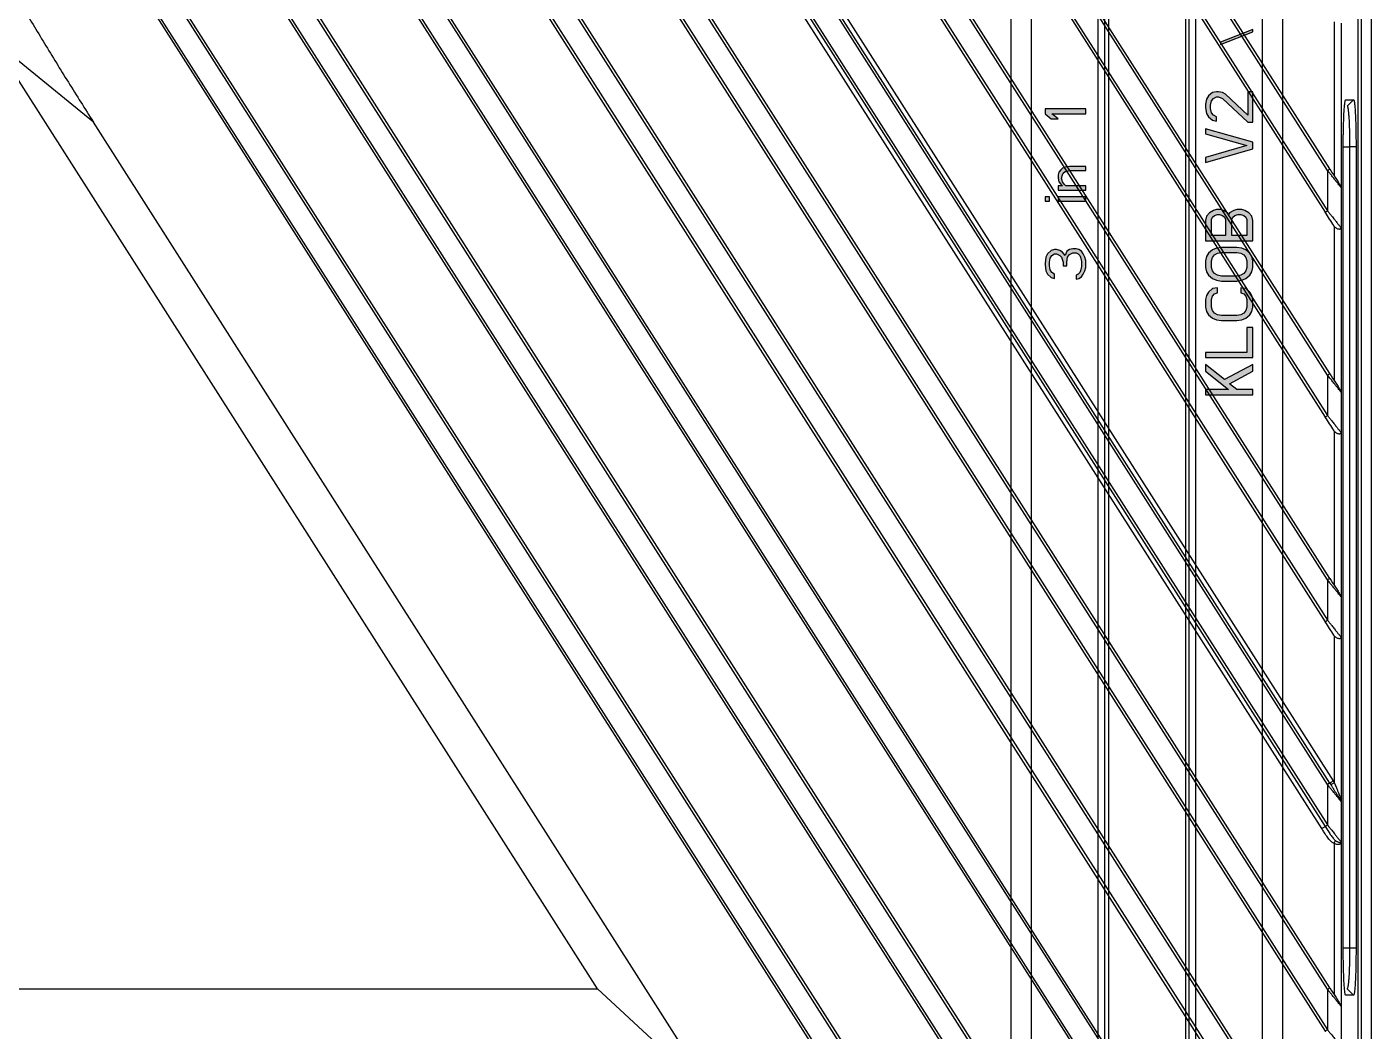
# Model space of a CAD drawing. Header units: millimetres. Extents: x 620 to 19791, y 2539 to 6969.
# Drawn here: x 17678 to 17777, y 4653.7 to 4727.7 of the extents above; entities that cross this region are included whole.
import ezdxf

# ---------------------------------------------------------------- set-up
doc = ezdxf.new("R2010")
doc.units = ezdxf.units.MM
doc.layers.add('02___PRT_ALL_AXES', color=7, linetype='Continuous')

# ---------------------------------------------------------------- blocks, each defined once
blk = doc.blocks.new('ryfhgjmb')
at = {"lineweight": 5, "true_color": 0xf26722}
h = blk.add_hatch(color=30, dxfattribs=at)
h.dxf.hatch_style = 1
h.paths.add_polyline_path([(6917.003, 3339.74), (6916.753, 3339.867), (6916.315, 3339.931), (6916.19, 3339.931), (6915.753, 3339.867), (6915.503, 3339.74), (6915.253, 3339.484), (6915.19, 3339.229), (6915.503, 3339.229), (6915.628, 3339.421), (6915.815, 3339.548), (6916.128, 3339.612), (6916.378, 3339.612), (6916.69, 3339.548), (6916.878, 3339.421), (6917.003, 3339.229), (6917.003, 3339.101), (6916.878, 3338.846), (6916.753, 3338.718), (6916.378, 3338.591), (6916.128, 3338.591), (6916.128, 3338.335), (6916.378, 3338.335), (6916.753, 3338.272), (6916.94, 3338.144), (6917.065, 3337.889), (6917.065, 3337.633), (6917.003, 3337.506), (6916.878, 3337.378), (6916.753, 3337.314), (6916.44, 3337.25), (6916.065, 3337.25), (6915.753, 3337.314), (6915.628, 3337.378), (6915.503, 3337.506), (6915.44, 3337.633), (6915.128, 3337.633), (6915.19, 3337.442), (6915.315, 3337.25), (6915.503, 3337.123), (6915.753, 3336.995), (6916.003, 3336.931), (6916.503, 3336.931), (6916.753, 3336.995), (6917.003, 3337.123), (6917.19, 3337.25), (6917.315, 3337.442), (6917.378, 3337.633), (6917.378, 3337.889), (6917.315, 3338.144), (6917.19, 3338.335), (6916.878, 3338.463), (6917.128, 3338.655), (6917.253, 3338.846), (6917.315, 3339.101), (6917.315, 3339.229), (6917.253, 3339.484)])
h.paths.add_polyline_path([(6921.19, 3339.931), (6920.878, 3339.931), (6920.878, 3339.612), (6921.19, 3339.612)])
h.paths.add_polyline_path([(6921.19, 3338.974), (6920.878, 3338.974), (6920.878, 3336.931), (6921.19, 3336.931)])
h.paths.add_polyline_path([(6922.128, 3338.527), (6922.315, 3338.655), (6922.565, 3338.718), (6922.815, 3338.655), (6922.94, 3338.591), (6923.065, 3338.463), (6923.128, 3338.144), (6923.128, 3336.931), (6923.44, 3336.931), (6923.44, 3338.144), (6923.378, 3338.463), (6923.315, 3338.655), (6923.19, 3338.782), (6923.003, 3338.91), (6922.815, 3338.974), (6922.565, 3338.974), (6922.315, 3338.91), (6922.128, 3338.782), (6922.003, 3338.655), (6922.003, 3338.974), (6921.69, 3338.974), (6921.69, 3336.931), (6922.003, 3336.931), (6922.003, 3338.399)])
h.paths.add_polyline_path([(6927.69, 3339.931), (6927.315, 3339.931), (6926.94, 3339.484), (6926.94, 3338.974), (6927.315, 3339.421), (6927.315, 3336.931), (6927.69, 3336.931)])
h = blk.add_hatch(color=30, dxfattribs=at)
h.dxf.hatch_style = 1
h.paths.add_polyline_path([(6907.434, 3326.344), (6908.363, 3324.631), (6908.859, 3324.631), (6907.744, 3326.716), (6908.859, 3328.131), (6908.363, 3328.131), (6907, 3326.418), (6907, 3328.131), (6906.628, 3328.131), (6906.628, 3324.631), (6907, 3324.631), (6907, 3325.823)])
h.paths.add_polyline_path([(6909.727, 3328.131), (6909.355, 3328.131), (6909.355, 3324.631), (6911.586, 3324.631), (6911.586, 3325.078), (6909.727, 3325.078)])
h.paths.add_polyline_path([(6912.454, 3326.94), (6912.516, 3327.238), (6912.64, 3327.461), (6912.826, 3327.61), (6913.074, 3327.684), (6913.632, 3327.684), (6913.88, 3327.61), (6914.065, 3327.461), (6914.127, 3327.238), (6914.499, 3327.238), (6914.437, 3327.61), (6914.189, 3327.908), (6913.942, 3328.057), (6913.632, 3328.131), (6913.074, 3328.131), (6912.764, 3328.057), (6912.516, 3327.908), (6912.268, 3327.61), (6912.144, 3327.312), (6912.082, 3326.94), (6912.082, 3325.823), (6912.144, 3325.45), (6912.268, 3325.153), (6912.516, 3324.855), (6912.764, 3324.706), (6913.074, 3324.631), (6913.632, 3324.631), (6913.942, 3324.706), (6914.189, 3324.855), (6914.437, 3325.153), (6914.499, 3325.525), (6914.127, 3325.525), (6914.065, 3325.301), (6913.88, 3325.153), (6913.632, 3325.078), (6913.074, 3325.078), (6912.826, 3325.153), (6912.64, 3325.301), (6912.516, 3325.525), (6912.454, 3325.823)])
h.paths.add_polyline_path([(6917.474, 3326.94), (6917.412, 3327.312), (6917.288, 3327.61), (6917.04, 3327.908), (6916.793, 3328.057), (6916.483, 3328.131), (6915.987, 3328.131), (6915.677, 3328.057), (6915.429, 3327.908), (6915.181, 3327.61), (6915.057, 3327.312), (6914.995, 3326.94), (6914.995, 3325.823), (6915.057, 3325.45), (6915.181, 3325.153), (6915.429, 3324.855), (6915.677, 3324.706), (6915.987, 3324.631), (6916.483, 3324.631), (6916.793, 3324.706), (6917.04, 3324.855), (6917.288, 3325.153), (6917.412, 3325.45), (6917.474, 3325.823)])
h.paths.add_polyline_path([(6915.367, 3326.94), (6915.429, 3327.238), (6915.553, 3327.461), (6915.739, 3327.61), (6915.987, 3327.684), (6916.483, 3327.684), (6916.731, 3327.61), (6916.917, 3327.461), (6917.04, 3327.238), (6917.102, 3326.94), (6917.102, 3325.823), (6917.04, 3325.525), (6916.917, 3325.301), (6916.731, 3325.153), (6916.483, 3325.078), (6915.987, 3325.078), (6915.739, 3325.153), (6915.553, 3325.301), (6915.429, 3325.525), (6915.367, 3325.823)], flags=16)
h.paths.add_polyline_path([(6920.015, 3326.493), (6920.201, 3326.791), (6920.263, 3327.014), (6920.263, 3327.312), (6920.201, 3327.535), (6920.015, 3327.833), (6919.768, 3328.057), (6919.458, 3328.131), (6917.97, 3328.131), (6917.97, 3324.631), (6919.458, 3324.631), (6919.768, 3324.706), (6920.015, 3324.929), (6920.201, 3325.227), (6920.263, 3325.45), (6920.263, 3325.823), (6920.201, 3326.046), (6920.015, 3326.344), (6919.892, 3326.418)])
h.paths.add_polyline_path([(6918.342, 3326.642), (6918.342, 3327.684), (6919.52, 3327.684), (6919.706, 3327.61), (6919.83, 3327.461), (6919.892, 3327.238), (6919.892, 3327.089), (6919.83, 3326.865), (6919.706, 3326.716), (6919.52, 3326.642)], flags=16)
h.paths.add_polyline_path([(6918.342, 3326.195), (6919.52, 3326.195), (6919.706, 3326.121), (6919.83, 3325.972), (6919.892, 3325.748), (6919.892, 3325.525), (6919.83, 3325.301), (6919.706, 3325.153), (6919.52, 3325.078), (6918.342, 3325.078)], flags=16)
h.paths.add_polyline_path([(6926.213, 3328.131), (6925.842, 3328.131), (6924.974, 3325.078), (6924.106, 3328.131), (6923.734, 3328.131), (6924.726, 3324.631), (6925.222, 3324.631)])
h.paths.add_polyline_path([(6927.391, 3327.684), (6927.701, 3327.759), (6927.949, 3327.759), (6928.259, 3327.684), (6928.445, 3327.535), (6928.569, 3327.312), (6928.569, 3327.163), (6928.445, 3326.865), (6926.709, 3325.004), (6926.709, 3324.631), (6928.94, 3324.631), (6928.94, 3325.004), (6927.205, 3325.004), (6928.755, 3326.642), (6928.879, 3326.865), (6928.94, 3327.163), (6928.94, 3327.312), (6928.879, 3327.61), (6928.631, 3327.908), (6928.383, 3328.057), (6928.011, 3328.131), (6927.763, 3328.131), (6927.329, 3328.057), (6927.081, 3327.908), (6926.833, 3327.61), (6926.771, 3327.312), (6927.081, 3327.312), (6927.205, 3327.535)])
h.paths.add_polyline_path([(6932.597, 3327.014), (6932.411, 3327.014), (6933.341, 3324.631), (6933.527, 3324.631)])
h.paths.add_polyline_path([(6940.531, 3327.461), (6940.717, 3327.61), (6940.964, 3327.684), (6941.522, 3327.684), (6941.77, 3327.61), (6941.956, 3327.461), (6942.018, 3327.238), (6942.39, 3327.238), (6942.328, 3327.61), (6942.08, 3327.908), (6941.832, 3328.057), (6941.522, 3328.131), (6940.964, 3328.131), (6940.655, 3328.057), (6940.407, 3327.908), (6940.159, 3327.61), (6940.035, 3327.312), (6939.973, 3326.94), (6939.973, 3325.823), (6940.035, 3325.45), (6940.159, 3325.153), (6940.407, 3324.855), (6940.655, 3324.706), (6940.964, 3324.631), (6941.522, 3324.631), (6941.832, 3324.706), (6942.08, 3324.855), (6942.328, 3325.153), (6942.39, 3325.525), (6942.018, 3325.525), (6941.956, 3325.301), (6941.77, 3325.153), (6941.522, 3325.078), (6940.964, 3325.078), (6940.717, 3325.153), (6940.531, 3325.301), (6940.407, 3325.525), (6940.345, 3325.823), (6940.345, 3326.94), (6940.407, 3327.238)])
h.paths.add_polyline_path([(6939.477, 3328.131), (6939.105, 3328.131), (6939.105, 3326.716), (6937.37, 3326.716), (6937.37, 3328.131), (6936.998, 3328.131), (6936.998, 3324.631), (6937.37, 3324.631), (6937.37, 3326.27), (6939.105, 3326.27), (6939.105, 3324.631), (6939.477, 3324.631)])
h.paths.add_polyline_path([(6946.047, 3327.014), (6945.861, 3327.014), (6946.79, 3324.631), (6946.976, 3324.631)])
h.paths.add_polyline_path([(6953.732, 3328.131), (6953.36, 3328.131), (6953.36, 3324.631), (6955.592, 3324.631), (6955.592, 3325.078), (6953.732, 3325.078)])
h.paths.add_polyline_path([(6952.555, 3327.908), (6952.307, 3328.057), (6951.997, 3328.131), (6951.439, 3328.131), (6951.129, 3328.057), (6950.881, 3327.908), (6950.633, 3327.61), (6950.509, 3327.312), (6950.447, 3326.94), (6950.447, 3325.823), (6950.509, 3325.45), (6950.633, 3325.153), (6950.881, 3324.855), (6951.129, 3324.706), (6951.439, 3324.631), (6951.997, 3324.631), (6952.307, 3324.706), (6952.555, 3324.855), (6952.802, 3325.153), (6952.864, 3325.525), (6952.493, 3325.525), (6952.431, 3325.301), (6952.245, 3325.153), (6951.997, 3325.078), (6951.439, 3325.078), (6951.191, 3325.153), (6951.005, 3325.301), (6950.881, 3325.525), (6950.819, 3325.823), (6950.819, 3326.94), (6950.881, 3327.238), (6951.005, 3327.461), (6951.191, 3327.61), (6951.439, 3327.684), (6951.997, 3327.684), (6952.245, 3327.61), (6952.431, 3327.461), (6952.493, 3327.238), (6952.864, 3327.238), (6952.802, 3327.61)])
h.paths.add_polyline_path([(6963.897, 3327.908), (6963.649, 3328.057), (6963.215, 3328.131), (6963.091, 3328.131), (6962.657, 3328.057), (6962.409, 3327.908), (6962.161, 3327.61), (6962.099, 3327.312), (6962.409, 3327.312), (6962.533, 3327.535), (6962.719, 3327.684), (6963.029, 3327.759), (6963.277, 3327.759), (6963.587, 3327.684), (6963.773, 3327.535), (6963.897, 3327.312), (6963.897, 3327.163), (6963.773, 3326.865), (6963.649, 3326.716), (6963.277, 3326.567), (6963.029, 3326.567), (6963.029, 3326.27), (6963.277, 3326.27), (6963.649, 3326.195), (6963.835, 3326.046), (6963.959, 3325.748), (6963.959, 3325.45), (6963.897, 3325.301), (6963.773, 3325.153), (6963.649, 3325.078), (6963.339, 3325.004), (6962.967, 3325.004), (6962.657, 3325.078), (6962.533, 3325.153), (6962.409, 3325.301), (6962.347, 3325.45), (6962.037, 3325.45), (6962.099, 3325.227), (6962.223, 3325.004), (6962.409, 3324.855), (6962.657, 3324.706), (6962.905, 3324.631), (6963.401, 3324.631), (6963.649, 3324.706), (6963.897, 3324.855), (6964.083, 3325.004), (6964.207, 3325.227), (6964.269, 3325.45), (6964.269, 3325.748), (6964.207, 3326.046), (6964.083, 3326.27), (6963.773, 3326.418), (6964.021, 3326.642), (6964.145, 3326.865), (6964.207, 3327.163), (6964.207, 3327.312), (6964.145, 3327.61)])
h.paths.add_polyline_path([(6961.542, 3328.131), (6961.17, 3328.131), (6960.302, 3325.078), (6959.434, 3328.131), (6959.062, 3328.131), (6960.054, 3324.631), (6960.55, 3324.631)])
at = {"color": 30, "linetype": 'Continuous', "true_color": 0xf26722}
for p, q in [((6005.128, 3342.431), (7001.628, 3342.431)), ((6005.128, 3340.931), (7001.628, 3340.931)), ((6915.253, 3339.484), (6915.19, 3339.229)), ((6915.503, 3339.74), (6915.253, 3339.484)), ((6915.753, 3339.867), (6915.503, 3339.74)), ((6915.503, 3339.229), (6915.628, 3339.421)), ((6915.628, 3339.421), (6915.815, 3339.548)), ((6916.19, 3339.931), (6915.753, 3339.867)), ((6915.815, 3339.548), (6916.128, 3339.612)), ((6916.128, 3339.612), (6916.378, 3339.612)), ((6916.315, 3339.931), (6916.19, 3339.931)), ((6916.753, 3339.867), (6916.315, 3339.931)), ((6916.378, 3339.612), (6916.69, 3339.548)), ((6916.69, 3339.548), (6916.878, 3339.421)), ((6917.003, 3339.74), (6916.753, 3339.867)), ((6916.878, 3339.421), (6917.003, 3339.229)), ((6917.253, 3339.484), (6917.003, 3339.74)), ((6917.315, 3339.229), (6917.253, 3339.484)), ((6921.19, 3339.931), (6920.878, 3339.931)), ((6920.878, 3339.931), (6920.878, 3339.612)), ((6920.878, 3339.612), (6921.19, 3339.612)), ((6921.19, 3339.612), (6921.19, 3339.931)), ((6927.315, 3339.931), (6926.94, 3339.484)), ((6926.94, 3339.484), (6926.94, 3338.974)), ((6926.94, 3338.974), (6927.315, 3339.421)), ((6927.69, 3339.931), (6927.315, 3339.931)), ((6927.315, 3339.421), (6927.315, 3336.931)), ((6927.69, 3336.931), (6927.69, 3339.931)), ((6915.19, 3339.229), (6915.503, 3339.229)), ((6916.378, 3338.591), (6916.128, 3338.591)), ((6916.128, 3338.591), (6916.128, 3338.335)), ((6916.753, 3338.718), (6916.378, 3338.591)), ((6916.878, 3338.846), (6916.753, 3338.718)), ((6917.003, 3339.101), (6916.878, 3338.846)), ((6916.878, 3338.463), (6917.128, 3338.655)), ((6917.19, 3338.335), (6916.878, 3338.463)), ((6917.003, 3339.229), (6917.003, 3339.101)), ((6917.128, 3338.655), (6917.253, 3338.846)), ((6917.253, 3338.846), (6917.315, 3339.101)), ((6917.315, 3339.101), (6917.315, 3339.229)), ((6921.19, 3338.974), (6920.878, 3338.974)), ((6920.878, 3338.974), (6920.878, 3336.931)), ((6921.19, 3336.931), (6921.19, 3338.974)), ((6922.003, 3338.974), (6921.69, 3338.974)), ((6921.69, 3338.974), (6921.69, 3336.931)), ((6922.003, 3338.655), (6922.003, 3338.974)), ((6922.128, 3338.782), (6922.003, 3338.655)), ((6922.003, 3338.399), (6922.128, 3338.527)), ((6922.315, 3338.91), (6922.128, 3338.782)), ((6922.128, 3338.527), (6922.315, 3338.655)), ((6922.565, 3338.974), (6922.315, 3338.91)), ((6922.315, 3338.655), (6922.565, 3338.718)), ((6922.815, 3338.974), (6922.565, 3338.974)), ((6922.565, 3338.718), (6922.815, 3338.655)), ((6923.003, 3338.91), (6922.815, 3338.974)), ((6922.815, 3338.655), (6922.94, 3338.591)), ((6922.94, 3338.591), (6923.065, 3338.463)), ((6923.19, 3338.782), (6923.003, 3338.91)), ((6923.065, 3338.463), (6923.128, 3338.144)), ((6923.315, 3338.655), (6923.19, 3338.782)), ((6923.378, 3338.463), (6923.315, 3338.655)), ((6923.44, 3338.144), (6923.378, 3338.463)), ((6915.44, 3337.633), (6915.128, 3337.633)), ((6915.128, 3337.633), (6915.19, 3337.442)), ((6915.19, 3337.442), (6915.315, 3337.25)), ((6915.503, 3337.506), (6915.44, 3337.633)), ((6915.628, 3337.378), (6915.503, 3337.506)), ((6916.128, 3338.335), (6916.378, 3338.335)), ((6916.378, 3338.335), (6916.753, 3338.272)), ((6916.753, 3338.272), (6916.94, 3338.144)), ((6917.003, 3337.506), (6916.878, 3337.378)), ((6916.94, 3338.144), (6917.065, 3337.889)), ((6917.065, 3337.633), (6917.003, 3337.506)), ((6917.065, 3337.889), (6917.065, 3337.633)), ((6917.315, 3338.144), (6917.19, 3338.335)), ((6917.19, 3337.25), (6917.315, 3337.442)), ((6917.378, 3337.889), (6917.315, 3338.144)), ((6917.315, 3337.442), (6917.378, 3337.633)), ((6917.378, 3337.633), (6917.378, 3337.889)), ((6922.003, 3336.931), (6922.003, 3338.399)), ((6923.128, 3338.144), (6923.128, 3336.931)), ((6923.44, 3336.931), (6923.44, 3338.144)), ((6915.315, 3337.25), (6915.503, 3337.123)), ((6915.503, 3337.123), (6915.753, 3336.995)), ((6915.753, 3337.314), (6915.628, 3337.378)), ((6916.065, 3337.25), (6915.753, 3337.314)), ((6915.753, 3336.995), (6916.003, 3336.931)), ((6916.003, 3336.931), (6916.503, 3336.931)), ((6916.44, 3337.25), (6916.065, 3337.25)), ((6916.753, 3337.314), (6916.44, 3337.25)), ((6916.503, 3336.931), (6916.753, 3336.995)), ((6916.878, 3337.378), (6916.753, 3337.314)), ((6916.753, 3336.995), (6917.003, 3337.123)), ((6917.003, 3337.123), (6917.19, 3337.25)), ((6920.878, 3336.931), (6921.19, 3336.931)), ((6921.69, 3336.931), (6922.003, 3336.931)), ((6923.128, 3336.931), (6923.44, 3336.931)), ((6927.315, 3336.931), (6927.69, 3336.931)), ((6058.086, 3336.031), (6969.27, 3336.031)), ((6058.471, 3335.531), (6968.885, 3335.531)), ((6058.086, 3328.831), (6969.27, 3328.831)), ((6058.471, 3329.331), (6968.885, 3329.331)), ((6907, 3328.131), (6906.628, 3328.131)), ((6906.628, 3328.131), (6906.628, 3324.631)), ((6908.363, 3328.131), (6907, 3326.418)), ((6907, 3326.418), (6907, 3328.131)), ((6907.744, 3326.716), (6908.859, 3328.131)), ((6908.859, 3328.131), (6908.363, 3328.131)), ((6909.727, 3328.131), (6909.355, 3328.131)), ((6909.355, 3328.131), (6909.355, 3324.631)), ((6909.727, 3325.078), (6909.727, 3328.131)), ((6912.268, 3327.61), (6912.144, 3327.312)), ((6912.516, 3327.908), (6912.268, 3327.61)), ((6912.764, 3328.057), (6912.516, 3327.908)), ((6912.64, 3327.461), (6912.826, 3327.61)), ((6913.074, 3328.131), (6912.764, 3328.057)), ((6912.826, 3327.61), (6913.074, 3327.684)), ((6913.632, 3328.131), (6913.074, 3328.131)), ((6913.074, 3327.684), (6913.632, 3327.684)), ((6913.942, 3328.057), (6913.632, 3328.131)), ((6913.632, 3327.684), (6913.88, 3327.61)), ((6913.88, 3327.61), (6914.065, 3327.461)), ((6914.189, 3327.908), (6913.942, 3328.057)), ((6914.437, 3327.61), (6914.189, 3327.908)), ((6914.499, 3327.238), (6914.437, 3327.61)), ((6915.181, 3327.61), (6915.057, 3327.312)), ((6915.429, 3327.908), (6915.181, 3327.61)), ((6915.677, 3328.057), (6915.429, 3327.908)), ((6915.553, 3327.461), (6915.739, 3327.61)), ((6915.987, 3328.131), (6915.677, 3328.057)), ((6915.739, 3327.61), (6915.987, 3327.684)), ((6916.483, 3328.131), (6915.987, 3328.131)), ((6915.987, 3327.684), (6916.483, 3327.684)), ((6916.793, 3328.057), (6916.483, 3328.131)), ((6916.483, 3327.684), (6916.731, 3327.61)), ((6916.731, 3327.61), (6916.917, 3327.461)), ((6917.04, 3327.908), (6916.793, 3328.057)), ((6917.288, 3327.61), (6917.04, 3327.908)), ((6917.412, 3327.312), (6917.288, 3327.61)), ((6919.458, 3328.131), (6917.97, 3328.131)), ((6917.97, 3328.131), (6917.97, 3324.631)), ((6918.342, 3327.684), (6919.52, 3327.684)), ((6918.342, 3326.642), (6918.342, 3327.684)), ((6919.768, 3328.057), (6919.458, 3328.131)), ((6919.52, 3327.684), (6919.706, 3327.61)), ((6919.706, 3327.61), (6919.83, 3327.461)), ((6920.015, 3327.833), (6919.768, 3328.057)), ((6920.201, 3327.535), (6920.015, 3327.833)), ((6924.106, 3328.131), (6923.734, 3328.131)), ((6923.734, 3328.131), (6924.726, 3324.631)), ((6924.974, 3325.078), (6924.106, 3328.131)), ((6925.842, 3328.131), (6924.974, 3325.078)), ((6925.222, 3324.631), (6926.213, 3328.131)), ((6926.213, 3328.131), (6925.842, 3328.131)), ((6926.833, 3327.61), (6926.771, 3327.312)), ((6927.081, 3327.908), (6926.833, 3327.61)), ((6927.329, 3328.057), (6927.081, 3327.908)), ((6927.205, 3327.535), (6927.391, 3327.684)), ((6927.763, 3328.131), (6927.329, 3328.057)), ((6927.391, 3327.684), (6927.701, 3327.759)), ((6927.701, 3327.759), (6927.949, 3327.759)), ((6928.011, 3328.131), (6927.763, 3328.131)), ((6927.949, 3327.759), (6928.259, 3327.684)), ((6928.383, 3328.057), (6928.011, 3328.131)), ((6928.259, 3327.684), (6928.445, 3327.535)), ((6928.631, 3327.908), (6928.383, 3328.057)), ((6928.879, 3327.61), (6928.631, 3327.908)), ((6928.94, 3327.312), (6928.879, 3327.61)), ((6908.859, 3324.631), (6907.744, 3326.716)), ((6912.144, 3327.312), (6912.082, 3326.94)), ((6912.082, 3326.94), (6912.082, 3325.823)), ((6912.454, 3326.94), (6912.516, 3327.238)), ((6912.454, 3325.823), (6912.454, 3326.94)), ((6912.516, 3327.238), (6912.64, 3327.461)), ((6914.065, 3327.461), (6914.127, 3327.238)), ((6914.127, 3327.238), (6914.499, 3327.238)), ((6915.057, 3327.312), (6914.995, 3326.94)), ((6914.995, 3326.94), (6914.995, 3325.823)), ((6915.367, 3326.94), (6915.429, 3327.238)), ((6915.367, 3325.823), (6915.367, 3326.94)), ((6915.429, 3327.238), (6915.553, 3327.461)), ((6916.917, 3327.461), (6917.04, 3327.238)), ((6917.04, 3327.238), (6917.102, 3326.94)), ((6917.102, 3326.94), (6917.102, 3325.823)), ((6917.474, 3326.94), (6917.412, 3327.312)), ((6917.474, 3325.823), (6917.474, 3326.94)), ((6919.52, 3326.642), (6918.342, 3326.642)), ((6919.706, 3326.716), (6919.52, 3326.642)), ((6919.83, 3326.865), (6919.706, 3326.716)), ((6919.83, 3327.461), (6919.892, 3327.238)), ((6919.892, 3327.089), (6919.83, 3326.865)), ((6919.892, 3327.238), (6919.892, 3327.089)), ((6920.015, 3326.493), (6920.201, 3326.791)), ((6920.263, 3327.312), (6920.201, 3327.535)), ((6920.201, 3326.791), (6920.263, 3327.014)), ((6920.263, 3327.014), (6920.263, 3327.312)), ((6928.445, 3326.865), (6926.709, 3325.004)), ((6926.771, 3327.312), (6927.081, 3327.312)), ((6927.081, 3327.312), (6927.205, 3327.535)), ((6927.205, 3325.004), (6928.755, 3326.642)), ((6928.445, 3327.535), (6928.569, 3327.312)), ((6928.569, 3327.163), (6928.445, 3326.865)), ((6928.569, 3327.312), (6928.569, 3327.163)), ((6928.755, 3326.642), (6928.879, 3326.865)), ((6928.879, 3326.865), (6928.94, 3327.163)), ((6928.94, 3327.163), (6928.94, 3327.312)), ((6932.597, 3327.014), (6932.411, 3327.014)), ((6932.411, 3327.014), (6933.341, 3324.631)), ((6933.527, 3324.631), (6932.597, 3327.014)), ((6907, 3325.823), (6907.434, 3326.344)), ((6907, 3324.631), (6907, 3325.823)), ((6907.434, 3326.344), (6908.363, 3324.631)), ((6912.082, 3325.823), (6912.144, 3325.45)), ((6912.516, 3325.525), (6912.454, 3325.823)), ((6914.995, 3325.823), (6915.057, 3325.45)), ((6915.429, 3325.525), (6915.367, 3325.823)), ((6917.102, 3325.823), (6917.04, 3325.525)), ((6917.412, 3325.45), (6917.474, 3325.823)), ((6918.342, 3326.195), (6919.52, 3326.195)), ((6918.342, 3325.078), (6918.342, 3326.195)), ((6919.52, 3326.195), (6919.706, 3326.121)), ((6919.706, 3326.121), (6919.83, 3325.972)), ((6919.83, 3325.972), (6919.892, 3325.748)), ((6919.892, 3326.418), (6920.015, 3326.493)), ((6920.015, 3326.344), (6919.892, 3326.418)), ((6919.892, 3325.748), (6919.892, 3325.525)), ((6920.201, 3326.046), (6920.015, 3326.344)), ((6920.263, 3325.823), (6920.201, 3326.046)), ((6920.263, 3325.45), (6920.263, 3325.823)), ((6906.628, 3324.631), (6907, 3324.631)), ((6908.363, 3324.631), (6908.859, 3324.631)), ((6909.355, 3324.631), (6911.586, 3324.631)), ((6911.586, 3325.078), (6909.727, 3325.078)), ((6911.586, 3324.631), (6911.586, 3325.078)), ((6912.144, 3325.45), (6912.268, 3325.153)), ((6912.268, 3325.153), (6912.516, 3324.855)), ((6912.64, 3325.301), (6912.516, 3325.525)), ((6912.516, 3324.855), (6912.764, 3324.706)), ((6912.826, 3325.153), (6912.64, 3325.301)), ((6912.764, 3324.706), (6913.074, 3324.631)), ((6913.074, 3325.078), (6912.826, 3325.153)), ((6913.632, 3325.078), (6913.074, 3325.078)), ((6913.074, 3324.631), (6913.632, 3324.631)), ((6913.88, 3325.153), (6913.632, 3325.078)), ((6913.632, 3324.631), (6913.942, 3324.706)), ((6914.065, 3325.301), (6913.88, 3325.153)), ((6913.942, 3324.706), (6914.189, 3324.855)), ((6914.127, 3325.525), (6914.065, 3325.301)), ((6914.499, 3325.525), (6914.127, 3325.525)), ((6914.189, 3324.855), (6914.437, 3325.153)), ((6914.437, 3325.153), (6914.499, 3325.525)), ((6915.057, 3325.45), (6915.181, 3325.153)), ((6915.181, 3325.153), (6915.429, 3324.855)), ((6915.553, 3325.301), (6915.429, 3325.525)), ((6915.429, 3324.855), (6915.677, 3324.706)), ((6915.739, 3325.153), (6915.553, 3325.301)), ((6915.677, 3324.706), (6915.987, 3324.631)), ((6915.987, 3325.078), (6915.739, 3325.153)), ((6916.483, 3325.078), (6915.987, 3325.078)), ((6915.987, 3324.631), (6916.483, 3324.631)), ((6916.731, 3325.153), (6916.483, 3325.078)), ((6916.483, 3324.631), (6916.793, 3324.706)), ((6916.917, 3325.301), (6916.731, 3325.153)), ((6916.793, 3324.706), (6917.04, 3324.855)), ((6917.04, 3325.525), (6916.917, 3325.301)), ((6917.04, 3324.855), (6917.288, 3325.153)), ((6917.288, 3325.153), (6917.412, 3325.45)), ((6917.97, 3324.631), (6919.458, 3324.631)), ((6919.52, 3325.078), (6918.342, 3325.078)), ((6919.458, 3324.631), (6919.768, 3324.706)), ((6919.706, 3325.153), (6919.52, 3325.078)), ((6919.83, 3325.301), (6919.706, 3325.153)), ((6919.768, 3324.706), (6920.015, 3324.929)), ((6919.892, 3325.525), (6919.83, 3325.301)), ((6920.015, 3324.929), (6920.201, 3325.227)), ((6920.201, 3325.227), (6920.263, 3325.45)), ((6924.726, 3324.631), (6925.222, 3324.631)), ((6926.709, 3325.004), (6926.709, 3324.631)), ((6926.709, 3324.631), (6928.94, 3324.631)), ((6928.94, 3325.004), (6927.205, 3325.004)), ((6928.94, 3324.631), (6928.94, 3325.004)), ((6933.341, 3324.631), (6933.527, 3324.631)), ((6005.128, 3323.931), (7001.628, 3323.931)), ((6005.128, 3322.431), (7001.628, 3322.431))]:
    blk.add_line(p, q, dxfattribs=at)
at = {"layer": '02___PRT_ALL_AXES', "color": 30, "linetype": 'Continuous', "true_color": 0xf26722}
for p, q in [((6968.718, 3335.271), (6027.638, 3335.271)), ((6968.718, 3329.592), (6027.638, 3329.592))]:
    blk.add_line(p, q, dxfattribs=at)
blk = doc.blocks.new('rsfv')
at = {"rotation": 90}
blk.add_blockref('ryfhgjmb', (14583.058, -2205.714), dxfattribs=at)
blk = doc.blocks.new('tgd')
at = {"color": 7, "linetype": 'Continuous', "lineweight": 25}
for p, q in [((18336.76, 5027.575), (18439.269, 4866.668)), ((18344.104, 5028.149), (18439.269, 4878.766)), ((18439.269, 4881.744), (18345.998, 5028.15)), ((18353.704, 5028.151), (18439.269, 4893.841)), ((18439.269, 4896.819), (18355.601, 5028.151)), ((18363.308, 5028.151), (18439.269, 4908.917)), ((18439.269, 4911.894), (18365.205, 5028.151)), ((18372.912, 5028.151), (18439.269, 4923.992)), ((18439.269, 4926.97), (18374.809, 5028.151)), ((18382.516, 5028.151), (18439.269, 4939.067)), ((18439.269, 4942.045), (18384.413, 5028.151)), ((18392.12, 5028.151), (18439.269, 4954.143)), ((18439.269, 4957.121), (18394.017, 5028.151)), ((18439.269, 4863.69), (18335.104, 5027.196)), ((18344.627, 5026.95), (18439.1, 4878.658)), ((18439.437, 4881.851), (18346.998, 5026.951)), ((18354.231, 5026.951), (18439.1, 4893.734)), ((18439.437, 4896.926), (18356.603, 5026.951)), ((18363.835, 5026.951), (18439.1, 4908.809)), ((18439.437, 4912.002), (18366.207, 5026.951)), ((18373.439, 5026.951), (18439.1, 4923.884)), ((18439.437, 4927.077), (18375.811, 5026.951)), ((18383.043, 5026.951), (18439.1, 4938.96)), ((18439.437, 4942.153), (18385.415, 5026.951)), ((18392.647, 5026.951), (18439.1, 4954.035)), ((18439.437, 4957.228), (18395.019, 5026.951)), ((18335.778, 5025.765), (18439.1, 4863.583)), ((18439.437, 4866.776), (18337.815, 5026.29)), ((18438.847, 4908.648), (18364.626, 5025.151)), ((18367.709, 5025.151), (18439.69, 4912.163)), ((18439.269, 4851.593), (18329.71, 5023.565)), ((18439.269, 4848.615), (18328.104, 5023.108)), ((18439.437, 4851.7), (18330.346, 5022.939)), ((18328.885, 5021.51), (18439.1, 4848.508)), ((18439.269, 4836.517), (18324.516, 5016.643)), ((18439.437, 4836.625), (18325.881, 5014.872)), ((18439.269, 4833.54), (18324.171, 5014.206)), ((18325.582, 5011.62), (18439.1, 4833.432)), ((18441.528, 4763.247), (18441.528, 5002.465)), ((18441.753, 5002.465), (18441.753, 4763.247)), ((18442.478, 5002.465), (18442.478, 4763.246)), ((18439.769, 4968.069), (18439.769, 4956.707)), ((18440.268, 4967.962), (18440.268, 4955.866)), ((18385.533, 4896.856), (18341.047, 4966.685)), ((18348.427, 4960.685), (18341.047, 4966.685)), ((18440.609, 4962.33), (18441.186, 4962.33)), ((18440.712, 4961.856), (18441.186, 4962.33)), ((18439.769, 4817.306), (18348.427, 4960.685)), ((18440.427, 4899.856), (18440.427, 4958.855)), ((18441.368, 4958.855), (18440.894, 4958.856)), ((18440.894, 4958.856), (18440.894, 4899.856)), ((18441.368, 4958.855), (18441.368, 4899.856)), ((18439.269, 4957.121), (18439.269, 4954.143)), ((18440.268, 4955.866), (18440.268, 4952.887)), ((18439.769, 4952.994), (18439.769, 4941.631)), ((18440.268, 4952.887), (18440.268, 4940.791)), ((18439.269, 4942.045), (18439.269, 4939.067)), ((18440.268, 4940.791), (18440.268, 4937.811)), ((18439.769, 4937.918), (18439.769, 4926.556)), ((18440.268, 4937.811), (18440.268, 4925.715)), ((18439.269, 4926.97), (18439.269, 4923.992)), ((18440.268, 4925.715), (18440.268, 4922.736)), ((18439.769, 4922.843), (18439.769, 4912.039)), ((18440.268, 4922.736), (18440.268, 4910.638)), ((18439.269, 4911.894), (18439.269, 4908.917)), ((18439.69, 4912.163), (18439.769, 4912.039)), ((18440.268, 4910.638), (18440.268, 4907.663)), ((18439.769, 4907.554), (18439.769, 4896.405)), ((18440.268, 4907.663), (18440.268, 4895.565)), ((18440.894, 4899.856), (18441.368, 4899.856)), ((18331.585, 4896.856), (18385.533, 4896.856)), ((18385.533, 4896.856), (18389.86, 4892.856)), ((18439.269, 4896.819), (18439.269, 4893.841)), ((18441.185, 4896.381), (18440.712, 4896.856)), ((18441.186, 4896.381), (18440.609, 4896.381)), ((18440.268, 4895.565), (18440.268, 4892.585))]:
    blk.add_line(p, q, dxfattribs=at)
at = {"color": 8, "linetype": 'Continuous', "lineweight": 25}
for p, q in [((18440.427, 4958.856), (18440.894, 4958.856)), ((18440.427, 4899.856), (18440.894, 4899.856))]:
    blk.add_line(p, q, dxfattribs=at)
at = {"color": 7, "linetype": 'Continuous', "lineweight": 25, "flags": 128}
for points in [[(18439.1, 4954.035), (18439.103, 4954.037), (18439.113, 4954.043), (18439.128, 4954.053), (18439.149, 4954.067), (18439.175, 4954.083), (18439.204, 4954.102), (18439.236, 4954.122), (18439.269, 4954.143)], [(18439.1, 4938.96), (18439.103, 4938.962), (18439.113, 4938.968), (18439.128, 4938.978), (18439.149, 4938.991), (18439.175, 4939.008), (18439.204, 4939.026), (18439.236, 4939.046), (18439.269, 4939.067)], [(18439.437, 4927.077), (18439.434, 4927.075), (18439.424, 4927.069), (18439.409, 4927.059), (18439.388, 4927.046), (18439.362, 4927.029), (18439.333, 4927.011), (18439.301, 4926.991), (18439.269, 4926.97)], [(18439.69, 4912.163), (18439.641, 4912.132), (18439.593, 4912.101), (18439.55, 4912.073), (18439.511, 4912.049), (18439.48, 4912.029), (18439.456, 4912.014), (18439.442, 4912.005), (18439.437, 4912.002)], [(18439.1, 4893.734), (18439.103, 4893.736), (18439.113, 4893.742), (18439.128, 4893.752), (18439.149, 4893.765), (18439.175, 4893.781), (18439.204, 4893.8), (18439.236, 4893.82), (18439.269, 4893.841)]]:
    blk.add_lwpolyline(points, dxfattribs=at)
at = {"color": 7, "linetype": 'Continuous', "lineweight": 25}
for points, knots in [([(18327.823, 5008.102), (18327.832, 5007.925), (18327.851, 5007.568), (18327.891, 5007.031), (18327.94, 5006.488), (18327.999, 5005.941), (18328.067, 5005.388), (18328.192, 5004.498), (18328.404, 5003.249), (18328.835, 5001.179), (18329.51, 4998.564), (18330.466, 4995.516), (18331.569, 4992.451), (18332.756, 4989.488), (18334.06, 4986.504), (18335.866, 4982.647), (18338.343, 4977.769), (18340.96, 4973.035), (18343.166, 4969.237), (18344.839, 4966.442), (18346.595, 4963.58), (18347.81, 4961.66), (18348.427, 4960.685)], [0, 0, 0, 0, 0.010214, 0.020538, 0.030977, 0.041532, 0.052206, 0.063002, 0.093188, 0.125078, 0.184557, 0.248396, 0.308695, 0.371827, 0.431927, 0.495911, 0.616733, 0.746415, 0.806904, 0.869326, 0.933688, 1, 1, 1, 1]), ([(18440.427, 4958.855), (18440.427, 4958.92), (18440.427, 4959.048), (18440.428, 4959.239), (18440.43, 4959.429), (18440.432, 4959.616), (18440.434, 4959.802), (18440.437, 4959.986), (18440.444, 4960.324), (18440.457, 4960.793), (18440.48, 4961.329), (18440.508, 4961.768), (18440.535, 4962.035), (18440.557, 4962.189), (18440.574, 4962.27), (18440.592, 4962.321), (18440.603, 4962.327), (18440.609, 4962.33)], [0, 0, 0, 0, 0.035366, 0.070512, 0.105547, 0.140579, 0.17572, 0.211078, 0.246759, 0.374235, 0.500005, 0.625671, 0.753283, 0.815466, 0.876923, 0.938238, 1, 1, 1, 1]), ([(18441.186, 4962.33), (18441.189, 4962.329), (18441.196, 4962.327), (18441.206, 4962.31), (18441.216, 4962.284), (18441.225, 4962.247), (18441.235, 4962.199), (18441.245, 4962.141), (18441.263, 4962.013), (18441.287, 4961.768), (18441.315, 4961.33), (18441.338, 4960.793), (18441.352, 4960.282), (18441.36, 4959.851), (18441.365, 4959.525), (18441.367, 4959.192), (18441.368, 4958.968), (18441.368, 4958.855)], [0, 0, 0, 0, 0.035362, 0.070505, 0.105537, 0.140568, 0.175708, 0.211064, 0.246745, 0.37424, 0.499992, 0.625685, 0.753244, 0.815371, 0.876816, 0.938163, 1, 1, 1, 1]), ([(18440.712, 4961.856), (18440.716, 4961.855), (18440.723, 4961.853), (18440.733, 4961.838), (18440.742, 4961.816), (18440.75, 4961.791), (18440.758, 4961.762), (18440.764, 4961.734), (18440.77, 4961.706), (18440.775, 4961.68), (18440.778, 4961.658), (18440.781, 4961.64), (18440.793, 4961.564), (18440.812, 4961.392), (18440.839, 4961.037), (18440.864, 4960.577), (18440.88, 4960.123), (18440.888, 4959.752), (18440.892, 4959.467), (18440.894, 4959.166), (18440.894, 4958.96), (18440.894, 4958.856)], [0, 0, 0, 0, 0.0384506, 0.0737852, 0.1060037, 0.1351058, 0.1610914, 0.1839604, 0.2037126, 0.2203479, 0.2338662, 0.2442674, 0.2515514, 0.3625572, 0.4793644, 0.6181588, 0.7460029, 0.8065516, 0.8690654, 0.9335472, 1, 1, 1, 1]), ([(18439.269, 4957.121), (18439.308, 4957.146), (18439.355, 4957.176), (18439.421, 4957.218), (18439.437, 4957.228), (18439.437, 4957.228)], [0, 0, 0, 0, 0.5, 0.5, 1, 1, 1, 1]), ([(18439.437, 4957.228), (18439.578, 4957.008), (18439.719, 4956.786), (18439.918, 4956.474), (18439.982, 4956.373), (18440.1, 4956.188), (18440.153, 4956.104), (18440.191, 4956.045)], [0, 0, 0, 0, 0.5, 0.5, 0.75, 0.75, 1, 1, 1, 1]), ([(18440.268, 4955.866), (18440.267, 4955.867), (18440.264, 4955.869), (18440.255, 4955.879), (18440.24, 4955.9), (18440.212, 4955.938), (18440.154, 4956.013), (18440.06, 4956.127), (18439.926, 4956.296), (18439.77, 4956.49), (18439.602, 4956.699), (18439.431, 4956.913), (18439.324, 4957.05), (18439.269, 4957.121)], [0, 0, 0, 0, 0.032205, 0.064879, 0.098325, 0.153821, 0.217622, 0.343078, 0.459057, 0.592508, 0.743852, 0.867922, 1, 1, 1, 1]), ([(18440.191, 4956.045), (18440.202, 4956.028), (18440.223, 4955.993), (18440.244, 4955.954), (18440.256, 4955.925), (18440.262, 4955.902), (18440.266, 4955.881), (18440.267, 4955.87), (18440.268, 4955.866)], [0, 0, 0, 0, 0.272195, 0.541525, 0.675243, 0.788116, 0.917487, 1, 1, 1, 1]), ([(18439.724, 4953.055), (18439.635, 4953.195), (18439.531, 4953.358), (18439.319, 4953.691), (18439.209, 4953.863), (18439.1, 4954.035)], [0, 0, 0, 0, 0.5, 0.5, 1, 1, 1, 1]), ([(18439.269, 4954.143), (18439.295, 4954.109), (18439.348, 4954.041), (18439.426, 4953.943), (18439.502, 4953.848), (18439.621, 4953.699), (18439.772, 4953.511), (18439.916, 4953.332), (18440.008, 4953.216), (18440.066, 4953.139), (18440.12, 4953.07), (18440.178, 4953.002), (18440.225, 4952.942), (18440.252, 4952.901), (18440.265, 4952.882), (18440.267, 4952.885), (18440.268, 4952.887)], [0, 0, 0, 0, 0.063732, 0.125592, 0.185586, 0.243721, 0.410364, 0.550813, 0.614308, 0.665676, 0.725736, 0.787625, 0.868188, 0.934324, 0.969973, 1, 1, 1, 1]), ([(18439.769, 4952.994), (18439.761, 4953.003), (18439.745, 4953.023), (18439.731, 4953.044), (18439.724, 4953.055)], [0, 0, 0, 0, 0.488961, 1, 1, 1, 1]), ([(18439.769, 4952.994), (18439.782, 4952.979), (18439.808, 4952.95), (18439.853, 4952.913), (18439.92, 4952.867), (18440.012, 4952.825), (18440.107, 4952.806), (18440.174, 4952.804), (18440.222, 4952.816), (18440.252, 4952.842), (18440.265, 4952.867), (18440.267, 4952.881), (18440.268, 4952.887)], [0, 0, 0, 0, 0.071456, 0.142488, 0.212279, 0.375092, 0.529614, 0.64079, 0.748352, 0.868276, 0.941576, 1, 1, 1, 1]), ([(18439.269, 4942.045), (18439.308, 4942.07), (18439.355, 4942.1), (18439.421, 4942.142), (18439.437, 4942.153), (18439.437, 4942.153)], [0, 0, 0, 0, 0.5, 0.5, 1, 1, 1, 1]), ([(18440.268, 4940.791), (18440.267, 4940.791), (18440.264, 4940.793), (18440.255, 4940.804), (18440.24, 4940.825), (18440.212, 4940.862), (18440.154, 4940.938), (18440.06, 4941.052), (18439.926, 4941.221), (18439.77, 4941.415), (18439.602, 4941.624), (18439.431, 4941.837), (18439.324, 4941.974), (18439.269, 4942.045)], [0, 0, 0, 0, 0.032205, 0.064879, 0.098325, 0.153821, 0.217622, 0.343078, 0.459057, 0.592508, 0.743852, 0.867922, 1, 1, 1, 1]), ([(18439.437, 4942.153), (18439.578, 4941.932), (18439.719, 4941.711), (18439.918, 4941.398), (18439.982, 4941.297), (18440.1, 4941.113), (18440.153, 4941.029), (18440.191, 4940.97)], [0, 0, 0, 0, 0.5, 0.5, 0.75, 0.75, 1, 1, 1, 1]), ([(18440.191, 4940.97), (18440.202, 4940.952), (18440.223, 4940.917), (18440.244, 4940.878), (18440.256, 4940.85), (18440.262, 4940.827), (18440.266, 4940.806), (18440.267, 4940.795), (18440.268, 4940.791)], [0, 0, 0, 0, 0.272195, 0.541525, 0.675243, 0.788116, 0.917487, 1, 1, 1, 1]), ([(18439.724, 4937.98), (18439.635, 4938.12), (18439.531, 4938.282), (18439.319, 4938.616), (18439.209, 4938.788), (18439.1, 4938.96)], [0, 0, 0, 0, 0.5, 0.5, 1, 1, 1, 1]), ([(18439.269, 4939.067), (18439.295, 4939.033), (18439.348, 4938.966), (18439.426, 4938.867), (18439.502, 4938.772), (18439.621, 4938.623), (18439.772, 4938.436), (18439.916, 4938.257), (18440.008, 4938.141), (18440.066, 4938.064), (18440.12, 4937.995), (18440.178, 4937.927), (18440.225, 4937.867), (18440.252, 4937.826), (18440.265, 4937.807), (18440.267, 4937.81), (18440.268, 4937.811)], [0, 0, 0, 0, 0.063732, 0.125592, 0.185586, 0.243721, 0.410364, 0.550814, 0.614308, 0.665676, 0.725736, 0.787625, 0.868189, 0.934324, 0.969972, 1, 1, 1, 1]), ([(18439.769, 4937.918), (18439.761, 4937.928), (18439.745, 4937.948), (18439.731, 4937.969), (18439.724, 4937.98)], [0, 0, 0, 0, 0.488961, 1, 1, 1, 1]), ([(18439.769, 4937.918), (18439.782, 4937.904), (18439.808, 4937.875), (18439.853, 4937.838), (18439.92, 4937.792), (18440.012, 4937.75), (18440.107, 4937.731), (18440.174, 4937.729), (18440.222, 4937.74), (18440.252, 4937.766), (18440.265, 4937.792), (18440.267, 4937.805), (18440.268, 4937.811)], [0, 0, 0, 0, 0.071456, 0.142487, 0.212278, 0.375099, 0.529613, 0.640789, 0.74835, 0.868275, 0.941576, 1, 1, 1, 1]), ([(18440.268, 4925.715), (18440.267, 4925.716), (18440.264, 4925.718), (18440.255, 4925.729), (18440.24, 4925.749), (18440.212, 4925.787), (18440.154, 4925.862), (18440.06, 4925.977), (18439.926, 4926.145), (18439.77, 4926.339), (18439.602, 4926.548), (18439.431, 4926.762), (18439.324, 4926.899), (18439.269, 4926.97)], [0, 0, 0, 0, 0.032206, 0.06488, 0.098326, 0.153822, 0.217623, 0.343079, 0.459058, 0.592509, 0.743852, 0.867922, 1, 1, 1, 1]), ([(18439.437, 4927.077), (18439.578, 4926.857), (18439.719, 4926.635), (18439.918, 4926.323), (18439.982, 4926.222), (18440.1, 4926.038), (18440.153, 4925.953), (18440.191, 4925.895)], [0, 0, 0, 0, 0.5, 0.5, 0.75, 0.75, 1, 1, 1, 1]), ([(18440.191, 4925.895), (18440.202, 4925.877), (18440.223, 4925.842), (18440.244, 4925.803), (18440.256, 4925.774), (18440.262, 4925.751), (18440.266, 4925.73), (18440.267, 4925.719), (18440.268, 4925.715)], [0, 0, 0, 0, 0.272193, 0.541519, 0.675238, 0.788111, 0.917485, 1, 1, 1, 1]), ([(18439.1, 4923.884), (18439.1, 4923.884), (18439.11, 4923.891), (18439.169, 4923.928), (18439.219, 4923.961), (18439.269, 4923.992)], [0, 0, 0, 0, 0.5, 0.5, 1, 1, 1, 1]), ([(18439.724, 4922.904), (18439.635, 4923.044), (18439.531, 4923.207), (18439.319, 4923.54), (18439.209, 4923.712), (18439.1, 4923.884)], [0, 0, 0, 0, 0.5, 0.5, 1, 1, 1, 1]), ([(18439.269, 4923.992), (18439.295, 4923.958), (18439.348, 4923.89), (18439.426, 4923.792), (18439.502, 4923.697), (18439.621, 4923.548), (18439.772, 4923.361), (18439.916, 4923.181), (18440.008, 4923.066), (18440.066, 4922.988), (18440.12, 4922.919), (18440.178, 4922.851), (18440.225, 4922.791), (18440.252, 4922.75), (18440.265, 4922.732), (18440.267, 4922.735), (18440.268, 4922.736)], [0, 0, 0, 0, 0.063735, 0.125597, 0.185593, 0.243727, 0.410365, 0.55081, 0.614305, 0.665673, 0.725736, 0.787628, 0.868193, 0.934331, 0.969978, 1, 1, 1, 1]), ([(18439.769, 4922.843), (18439.761, 4922.852), (18439.745, 4922.872), (18439.731, 4922.893), (18439.724, 4922.904)], [0, 0, 0, 0, 0.488961, 1, 1, 1, 1]), ([(18439.769, 4922.843), (18439.782, 4922.828), (18439.808, 4922.8), (18439.853, 4922.762), (18439.92, 4922.716), (18440.012, 4922.674), (18440.107, 4922.655), (18440.174, 4922.654), (18440.222, 4922.665), (18440.252, 4922.691), (18440.265, 4922.716), (18440.267, 4922.73), (18440.268, 4922.736)], [0, 0, 0, 0, 0.071457, 0.142489, 0.212281, 0.375086, 0.529612, 0.640781, 0.748336, 0.868257, 0.941565, 1, 1, 1, 1]), ([(18439.437, 4912.002), (18439.437, 4912.002), (18439.421, 4911.991), (18439.355, 4911.949), (18439.308, 4911.92), (18439.269, 4911.894)], [0, 0, 0, 0, 0.5, 0.5, 1, 1, 1, 1]), ([(18440.268, 4910.638), (18440.267, 4910.639), (18440.264, 4910.641), (18440.255, 4910.652), (18440.24, 4910.673), (18440.212, 4910.711), (18440.155, 4910.787), (18440.06, 4910.901), (18439.927, 4911.069), (18439.77, 4911.263), (18439.602, 4911.473), (18439.431, 4911.687), (18439.324, 4911.824), (18439.269, 4911.894)], [0, 0, 0, 0, 0.032116, 0.064741, 0.098176, 0.153652, 0.217399, 0.342757, 0.458734, 0.592349, 0.74381, 0.867924, 1, 1, 1, 1]), ([(18439.769, 4912.039), (18439.71, 4912.001), (18439.64, 4911.957), (18439.542, 4911.894), (18439.517, 4911.878), (18439.516, 4911.878)], [0, 0, 0, 0, 0.5, 0.5, 1, 1, 1, 1]), ([(18440.268, 4910.638), (18440.268, 4910.64), (18440.267, 4910.647), (18440.266, 4910.655), (18440.262, 4910.668), (18440.256, 4910.687), (18440.245, 4910.711), (18440.225, 4910.749), (18440.194, 4910.799), (18440.149, 4910.876), (18440.095, 4910.965), (18440.037, 4911.057), (18439.979, 4911.149), (18439.923, 4911.237), (18439.87, 4911.321), (18439.818, 4911.403), (18439.762, 4911.491), (18439.702, 4911.587), (18439.642, 4911.681), (18439.581, 4911.777), (18439.54, 4911.84), (18439.516, 4911.878)], [0, 0, 0, 0, 0.006529, 0.019745, 0.0396, 0.065826, 0.101146, 0.135872, 0.206202, 0.271006, 0.345212, 0.423858, 0.492261, 0.554276, 0.616103, 0.673213, 0.727792, 0.802853, 0.870516, 0.922125, 1, 1, 1, 1]), ([(18439.528, 4911.898), (18439.536, 4911.874), (18439.552, 4911.826), (18439.579, 4911.781), (18439.592, 4911.759)], [0, 0, 0, 0, 0.502346, 1, 1, 1, 1]), ([(18439.769, 4912.039), (18439.792, 4911.982), (18439.835, 4911.874), (18439.895, 4911.722), (18439.947, 4911.591), (18439.991, 4911.48), (18440.045, 4911.34), (18440.109, 4911.177), (18440.171, 4911.01), (18440.216, 4910.883), (18440.241, 4910.803), (18440.254, 4910.747), (18440.26, 4910.719), (18440.264, 4910.697), (18440.265, 4910.678), (18440.267, 4910.658), (18440.268, 4910.645), (18440.268, 4910.638)], [0, 0, 0, 0, 0.11566, 0.217894, 0.306705, 0.382099, 0.444089, 0.594058, 0.721638, 0.802603, 0.880645, 0.91307, 0.942023, 0.95527, 0.969925, 0.984071, 1, 1, 1, 1]), ([(18439.1, 4908.809), (18439.1, 4908.809), (18439.073, 4908.792), (18438.979, 4908.732), (18438.913, 4908.69), (18438.847, 4908.648)], [0, 0, 0, 0, 0.5, 0.5, 1, 1, 1, 1]), ([(18439.1, 4908.809), (18439.1, 4908.809), (18439.11, 4908.815), (18439.169, 4908.853), (18439.219, 4908.885), (18439.269, 4908.917)], [0, 0, 0, 0, 0.5, 0.5, 1, 1, 1, 1]), ([(18439.1, 4908.809), (18439.131, 4908.76), (18439.194, 4908.661), (18439.288, 4908.514), (18439.381, 4908.369), (18439.478, 4908.22), (18439.576, 4908.077), (18439.673, 4907.948), (18439.76, 4907.843), (18439.824, 4907.792), (18439.852, 4907.769)], [0, 0, 0, 0, 0.1344025, 0.2682682, 0.4012917, 0.5317391, 0.6788966, 0.8054533, 0.9122332, 1, 1, 1, 1]), ([(18439.269, 4908.917), (18439.295, 4908.882), (18439.348, 4908.815), (18439.427, 4908.716), (18439.503, 4908.62), (18439.622, 4908.472), (18439.772, 4908.285), (18439.915, 4908.107), (18440.007, 4907.991), (18440.065, 4907.914), (18440.12, 4907.844), (18440.179, 4907.776), (18440.226, 4907.716), (18440.253, 4907.675), (18440.265, 4907.657), (18440.267, 4907.661), (18440.268, 4907.663)], [0, 0, 0, 0, 0.064046, 0.126148, 0.186314, 0.244548, 0.410347, 0.550262, 0.613912, 0.665267, 0.725902, 0.788297, 0.869221, 0.935531, 0.970715, 1, 1, 1, 1]), ([(18439.769, 4907.554), (18439.75, 4907.562), (18439.711, 4907.579), (18439.653, 4907.612), (18439.596, 4907.652), (18439.52, 4907.715), (18439.425, 4907.81), (18439.318, 4907.939), (18439.208, 4908.091), (18439.104, 4908.247), (18438.981, 4908.437), (18438.899, 4908.566), (18438.847, 4908.648)], [0, 0, 0, 0, 0.043006, 0.088407, 0.136592, 0.187887, 0.292095, 0.413704, 0.532988, 0.681896, 0.800477, 1, 1, 1, 1]), ([(18439.769, 4907.554), (18439.785, 4907.594), (18439.801, 4907.635), (18439.83, 4907.711), (18439.843, 4907.744), (18439.852, 4907.769)], [0, 0, 0, 0, 0.5, 0.5, 1, 1, 1, 1]), ([(18439.852, 4907.769), (18439.873, 4907.756), (18439.92, 4907.726), (18439.997, 4907.687), (18440.084, 4907.653), (18440.155, 4907.634), (18440.205, 4907.627), (18440.235, 4907.628), (18440.254, 4907.634), (18440.263, 4907.643), (18440.267, 4907.652), (18440.268, 4907.66), (18440.268, 4907.663)], [0, 0, 0, 0, 0.0991092, 0.2213116, 0.3671621, 0.5388047, 0.6495463, 0.7568446, 0.8482113, 0.9276011, 0.9776808, 1, 1, 1, 1]), ([(18440.268, 4907.663), (18440.267, 4907.655), (18440.266, 4907.641), (18440.264, 4907.617), (18440.261, 4907.597), (18440.252, 4907.577), (18440.24, 4907.552), (18440.222, 4907.53), (18440.189, 4907.502), (18440.125, 4907.474), (18440.014, 4907.468), (18439.889, 4907.492), (18439.81, 4907.533), (18439.769, 4907.554)], [0, 0, 0, 0, 0.035927, 0.071734, 0.107039, 0.145097, 0.232603, 0.282494, 0.336141, 0.511059, 0.674257, 0.834237, 1, 1, 1, 1]), ([(18440.609, 4896.381), (18440.606, 4896.382), (18440.599, 4896.385), (18440.589, 4896.401), (18440.579, 4896.428), (18440.57, 4896.465), (18440.56, 4896.512), (18440.55, 4896.571), (18440.532, 4896.698), (18440.508, 4896.943), (18440.48, 4897.382), (18440.457, 4897.919), (18440.443, 4898.43), (18440.435, 4898.861), (18440.43, 4899.187), (18440.428, 4899.52), (18440.427, 4899.744), (18440.427, 4899.856)], [0, 0, 0, 0, 0.035358, 0.070498, 0.105528, 0.140558, 0.175698, 0.211056, 0.24674, 0.374246, 0.500012, 0.625689, 0.753275, 0.815428, 0.876876, 0.938204, 1, 1, 1, 1]), ([(18440.894, 4899.856), (18440.894, 4899.795), (18440.894, 4899.676), (18440.894, 4899.499), (18440.893, 4899.326), (18440.891, 4899.158), (18440.888, 4898.996), (18440.885, 4898.839), (18440.878, 4898.549), (18440.863, 4898.129), (18440.839, 4897.667), (18440.811, 4897.313), (18440.791, 4897.128), (18440.773, 4897.021), (18440.759, 4896.949), (18440.738, 4896.874), (18440.721, 4896.862), (18440.712, 4896.856)], [0, 0, 0, 0, 0.038339, 0.076021, 0.113044, 0.14941, 0.185119, 0.220172, 0.254569, 0.383248, 0.522926, 0.640263, 0.751546, 0.778437, 0.828823, 0.902685, 1, 1, 1, 1]), ([(18441.368, 4899.856), (18441.368, 4899.792), (18441.368, 4899.663), (18441.367, 4899.472), (18441.365, 4899.282), (18441.363, 4899.095), (18441.361, 4898.909), (18441.358, 4898.725), (18441.351, 4898.387), (18441.338, 4897.919), (18441.315, 4897.382), (18441.287, 4896.943), (18441.26, 4896.676), (18441.238, 4896.523), (18441.221, 4896.442), (18441.203, 4896.391), (18441.191, 4896.385), (18441.186, 4896.381)], [0, 0, 0, 0, 0.035388, 0.070548, 0.10559, 0.140623, 0.175758, 0.211102, 0.246762, 0.374198, 0.499979, 0.625634, 0.753213, 0.8154, 0.87687, 0.938207, 1, 1, 1, 1]), ([(18439.269, 4896.819), (18439.308, 4896.844), (18439.355, 4896.874), (18439.421, 4896.916), (18439.437, 4896.926), (18439.437, 4896.926)], [0, 0, 0, 0, 0.5, 0.5, 1, 1, 1, 1]), ([(18440.268, 4895.565), (18440.267, 4895.565), (18440.264, 4895.567), (18440.255, 4895.578), (18440.24, 4895.599), (18440.212, 4895.636), (18440.154, 4895.712), (18440.06, 4895.826), (18439.926, 4895.994), (18439.77, 4896.188), (18439.602, 4896.397), (18439.431, 4896.611), (18439.324, 4896.748), (18439.269, 4896.819)], [0, 0, 0, 0, 0.032191, 0.064844, 0.098261, 0.153741, 0.217548, 0.343039, 0.459028, 0.592472, 0.743815, 0.867899, 1, 1, 1, 1]), ([(18439.437, 4896.926), (18439.578, 4896.706), (18439.719, 4896.485), (18439.918, 4896.172), (18439.982, 4896.071), (18440.1, 4895.887), (18440.153, 4895.802), (18440.191, 4895.744)], [0, 0, 0, 0, 0.5, 0.5, 0.75, 0.75, 1, 1, 1, 1]), ([(18440.191, 4895.744), (18440.202, 4895.726), (18440.223, 4895.691), (18440.244, 4895.652), (18440.256, 4895.623), (18440.262, 4895.6), (18440.266, 4895.58), (18440.267, 4895.569), (18440.268, 4895.565)], [0, 0, 0, 0, 0.2724, 0.541947, 0.67582, 0.788695, 0.917893, 1, 1, 1, 1]), ([(18439.269, 4893.841), (18439.295, 4893.807), (18439.348, 4893.74), (18439.426, 4893.641), (18439.502, 4893.546), (18439.621, 4893.397), (18439.772, 4893.21), (18439.916, 4893.031), (18440.008, 4892.915), (18440.066, 4892.838), (18440.12, 4892.768), (18440.178, 4892.701), (18440.225, 4892.641), (18440.252, 4892.6), (18440.265, 4892.581), (18440.267, 4892.584), (18440.268, 4892.585)], [0, 0, 0, 0, 0.063732, 0.125593, 0.185588, 0.243722, 0.410367, 0.550817, 0.614312, 0.665681, 0.725741, 0.78763, 0.868193, 0.934331, 0.96998, 1, 1, 1, 1])]:
    blk.add_open_spline(points, degree=3, knots=knots, dxfattribs=at)
blk.add_open_spline([(18439.516, 4911.878), (18439.49, 4911.919), (18439.464, 4911.961), (18439.437, 4912.002)], degree=3, dxfattribs=at)
blk = doc.blocks.new('*U206')
blk.add_blockref('tgd', (-18292.478, -4886.103))
blk = doc.blocks.new('*U207')
at = {"color": 0, "linetype": 'ByBlock', "lineweight": -2, "transparency": 16777216}
blk.add_blockref('*U206', (0, 675), dxfattribs=at)

msp = doc.modelspace()

# ---------------------------------------------------------------- block references
for name, p in [('*U207', (17626.96016, 3971.06063)), ('rsfv', (6509.83352, -0.35097))]:
    msp.add_blockref(name, p)

doc.saveas('drawing.dxf')
